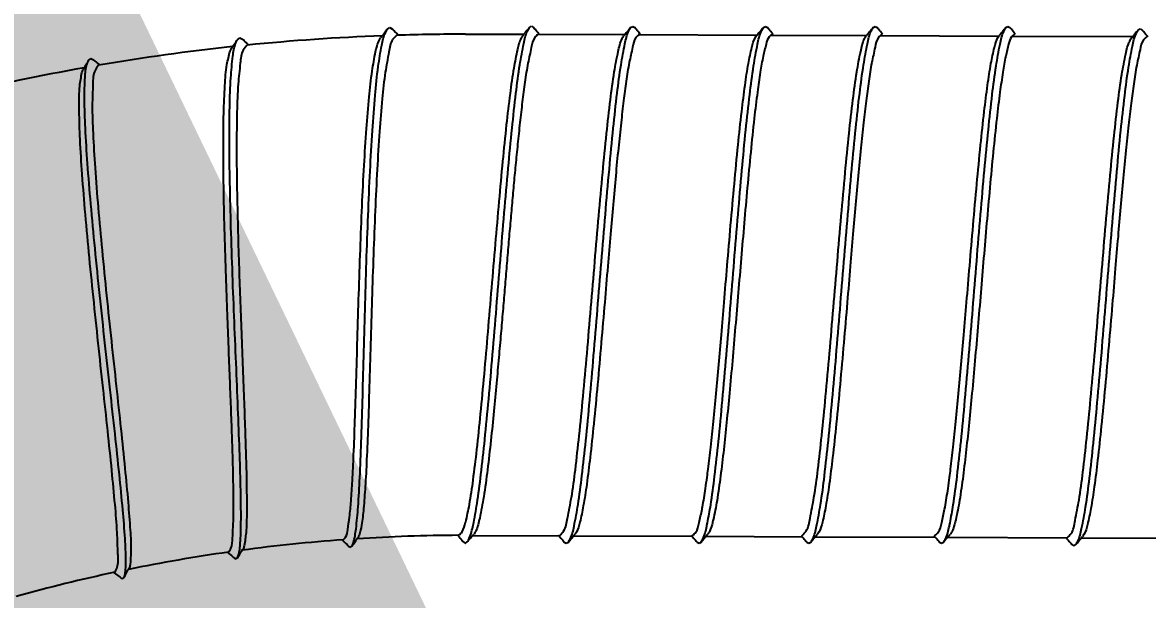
# Model space of a CAD drawing. Header units: inches. Extents: x -40190 to 0, y -3216 to 2257.
# Drawn here: x -21627.83 to -21619.12, y 337.74 to 342.2 of the extents above; entities that cross this region are included whole.
import ezdxf
from ezdxf import colors
from ezdxf.entities.mleader import LeaderData, LeaderLine
from ezdxf.enums import TextEntityAlignment as Align
from ezdxf.math import Vec2, Vec3

# ---------------------------------------------------------------- set-up
doc = ezdxf.new("R2010")
doc.units = ezdxf.units.IN
doc.header["$LTSCALE"] = 0.5
doc.header["$MEASUREMENT"] = 0
for name, color, linetype in [('A113$0$A-ANNO-IDEN', 8, 'Continuous'), ('A113$0$E-POWER-GEN', 8, 'Continuous'), ('E-Anno-Keyn', 72, 'Continuous'), ('E-Anno-Note', 6, 'Continuous'), ('M-Elect-Generator', 94, 'Continuous'), ('M-HVAC-text', 6, 'Continuous'), ('XREF', 7, 'Continuous')]:
    doc.layers.add(name, color=color, linetype=linetype)
doc.styles.add('A113$0$Arial', font='arial.ttf', dxfattribs={"height": 0.076839})
doc.styles.add('MAMEP ANNO', font='arial.ttf', dxfattribs={"height": 0.101562})
doc.styles.get("Standard").update_dxf_attribs({"font": 'simplex.shx'})

# ---------------------------------------------------------------- blocks, each defined once
blk = doc.blocks.new('550-600 kW')
at = {"layer": 'M-Elect-Generator', "color": 1}
for p, q in [((-15734.1093, -5608.9707), (-15734.1195, -5608.9801)), ((-15734.0962, -5608.9752), (-15734.1093, -5608.9707)), ((-15734.0465, -5609.0199), (-15734.0468, -5609.02)), ((-15734.9858, -5609.123), (-15734.9966, -5609.1316)), ((-15734.9731, -5609.1283), (-15734.9858, -5609.123)), ((-15734.9266, -5609.1764), (-15734.9269, -5609.1765)), ((-15741.4715, -5609.2256), (-15741.4874, -5609.2349)), ((-15741.4557, -5609.2349), (-15741.4715, -5609.2256)), ((-15740.4474, -5609.2445), (-15740.4632, -5609.2538)), ((-15740.4315, -5609.2538), (-15740.4474, -5609.2445)), ((-15739.4199, -5609.2445), (-15739.4357, -5609.2538)), ((-15739.4041, -5609.2538), (-15739.4199, -5609.2445)), ((-15738.5701, -5609.2445), (-15738.5859, -5609.2538)), ((-15738.5542, -5609.2538), (-15738.5701, -5609.2445)), ((-15737.5426, -5609.2445), (-15737.5584, -5609.2538)), ((-15737.5268, -5609.2538), (-15737.5426, -5609.2445)), ((-15736.7611, -5609.2454), (-15736.7754, -5609.2547)), ((-15736.7607, -5609.2454), (-15736.7611, -5609.2454)), ((-15736.7598, -5609.2454), (-15736.7607, -5609.2454)), ((-15736.7479, -5609.2524), (-15736.7598, -5609.2454)), ((-15735.8707, -5609.2147), (-15735.8821, -5609.2225)), ((-15735.8583, -5609.2209), (-15735.8707, -5609.2147)), ((-15735.8153, -5609.272), (-15735.8156, -5609.2721)), ((-15741.5315, -5609.2871), (-15742.4421, -5609.2835)), ((-15740.4949, -5609.2913), (-15741.4213, -5609.2876)), ((-15741.4201, -5609.2867), (-15741.4204, -5609.2867)), ((-15739.4709, -5609.2954), (-15740.3995, -5609.2917)), ((-15740.3959, -5609.3056), (-15740.3963, -5609.3056)), ((-15739.3684, -5609.3056), (-15739.3688, -5609.3056)), ((-15738.6239, -5609.2988), (-15739.3686, -5609.2958)), ((-15738.5186, -5609.3056), (-15738.5189, -5609.3056)), ((-15737.6, -5609.3029), (-15738.5158, -5609.2993)), ((-15737.4911, -5609.3056), (-15737.4915, -5609.3056)), ((-15736.8189, -5609.3061), (-15737.4849, -5609.3034)), ((-15736.7087, -5609.3064), (-15736.7101, -5609.3065)), ((-15736.7084, -5609.3064), (-15736.7087, -5609.3064)), ((-15733.9224, -5612.9471), (-15733.9219, -5612.947)), ((-15733.8611, -5612.9986), (-15733.8831, -5612.9902)), ((-15733.8431, -5612.9833), (-15733.8611, -5612.9986)), ((-15735.0725, -5613.1028), (-15735.0721, -5613.1028)), ((-15742.0368, -5613.1677), (-15742.0364, -5613.1677)), ((-15740.9945, -5613.1726), (-15741.9266, -5613.1688)), ((-15741.0126, -5613.1866), (-15741.0122, -5613.1866)), ((-15739.9733, -5613.1768), (-15740.8903, -5613.173)), ((-15739.9851, -5613.1866), (-15739.9848, -5613.1866)), ((-15739.1262, -5613.1802), (-15739.8661, -5613.1772)), ((-15739.1353, -5613.1866), (-15739.1349, -5613.1866)), ((-15738.1047, -5613.1843), (-15739.0191, -5613.1806)), ((-15738.1078, -5613.1866), (-15738.1074, -5613.1866)), ((-15737.3248, -5613.1875), (-15737.9952, -5613.1848)), ((-15737.3248, -5613.1875), (-15737.3244, -5613.1875)), ((-15736.7611, -5613.1875), (-15737.2137, -5613.1875)), ((-15736.2307, -5613.1791), (-15736.2302, -5613.1791)), ((-15735.0149, -5613.1584), (-15735.0363, -5613.1486)), ((-15734.996, -5613.1444), (-15735.0149, -5613.1584)), ((-15741.9853, -5613.2288), (-15742.0011, -5613.2195)), ((-15741.9694, -5613.2195), (-15741.9853, -5613.2288)), ((-15740.9611, -5613.2477), (-15740.9769, -5613.2384)), ((-15740.9453, -5613.2384), (-15740.9611, -5613.2477)), ((-15739.9337, -5613.2477), (-15739.9495, -5613.2384)), ((-15739.9178, -5613.2384), (-15739.9337, -5613.2477)), ((-15739.0838, -5613.2477), (-15739.0996, -5613.2384)), ((-15739.0679, -5613.2384), (-15739.0838, -5613.2477)), ((-15738.0563, -5613.2477), (-15738.0721, -5613.2384)), ((-15738.0405, -5613.2384), (-15738.0563, -5613.2477)), ((-15737.2733, -5613.2486), (-15737.2891, -5613.2393)), ((-15737.2575, -5613.2393), (-15737.2733, -5613.2486)), ((-15736.177, -5613.2385), (-15736.1977, -5613.2273)), ((-15736.1571, -5613.2259), (-15736.177, -5613.2385))]:
    blk.add_line(p, q, dxfattribs=at)
for radius, start, end in [(13.0013, 282.05158, 285.51209), (13.0013, 278.11175, 281.57226), (13.0013, 274.17194, 277.63218), (13.0013, 270.23215, 273.69262), (16.8823, 280.06659, 283.62001), (16.8823, 276.12675, 279.68021), (16.8823, 272.1867, 275.74039), (16.8823, 270, 271.80061)]:
    blk.add_arc((-15736.7611, -5596.3052), radius, start, end, dxfattribs=at)
for points in [[(-15734.1195, -5608.9801), (-15734.1276, -5608.995), (-15734.1493, -5609.0352), (-15734.153, -5609.042)], [(-15734.1195, -5608.9801), (-15734.1204, -5608.9818), (-15734.128, -5609.0094), (-15734.1334, -5609.1139), (-15734.1266, -5609.2805), (-15734.1089, -5609.5044), (-15734.0824, -5609.7772), (-15734.049, -5610.0913), (-15734.0111, -5610.4342), (-15733.971, -5610.797), (-15733.9313, -5611.1647), (-15733.894, -5611.5283), (-15733.8618, -5611.8722), (-15733.8364, -5612.1868), (-15733.8197, -5612.4606), (-15733.8129, -5612.6858), (-15733.8172, -5612.8536), (-15733.8332, -5612.9591), (-15733.843, -5612.9834)], [(-15734.0449, -5609.0152), (-15734.0809, -5608.9871), (-15734.0962, -5608.9752)], [(-15733.9219, -5612.947), (-15733.8941, -5612.9077), (-15733.8777, -5612.8026), (-15733.8729, -5612.6368), (-15733.8788, -5612.4191), (-15733.8942, -5612.1535), (-15733.9182, -5611.8466), (-15733.9484, -5611.5142), (-15733.9834, -5611.1645), (-15734.0206, -5610.8105), (-15734.0583, -5610.4612), (-15734.094, -5610.13), (-15734.1255, -5609.8248), (-15734.1502, -5609.5613), (-15734.1663, -5609.3455), (-15734.1723, -5609.1819), (-15734.1662, -5609.0787)], [(-15734.1662, -5609.0787), (-15734.1588, -5609.0501)], [(-15734.153, -5609.042), (-15734.1577, -5609.0507)], [(-15734.0468, -5609.02), (-15734.0657, -5609.0587), (-15734.0716, -5609.1628), (-15734.0655, -5609.3274), (-15734.0492, -5609.5441), (-15734.0243, -5609.8085), (-15733.9926, -5610.1144), (-15733.9568, -5610.4462), (-15733.919, -5610.7958), (-15733.8817, -5611.1501), (-15733.8467, -5611.4998), (-15733.8164, -5611.8321), (-15733.7926, -5612.1387), (-15733.7772, -5612.4039), (-15733.7714, -5612.6212), (-15733.7763, -5612.7863), (-15733.7928, -5612.8908)], [(-15734.0407, -5609.0185), (-15734.0449, -5609.0152)], [(-15734.9966, -5609.1316), (-15735.0057, -5609.1459), (-15735.0302, -5609.1845), (-15735.0344, -5609.1912)], [(-15734.9966, -5609.1316), (-15734.9976, -5609.1332), (-15735.0071, -5609.1603), (-15735.0197, -5609.264), (-15735.0243, -5609.4303), (-15735.0221, -5609.6546), (-15735.0144, -5609.9288), (-15735.0025, -5610.2474), (-15734.9882, -5610.5954), (-15734.9731, -5610.9578), (-15734.9588, -5611.3266), (-15734.9467, -5611.6911), (-15734.9382, -5612.0357), (-15734.9345, -5612.3514), (-15734.9367, -5612.6254), (-15734.9454, -5612.8502), (-15734.9612, -5613.017), (-15734.9844, -5613.121), (-15734.9959, -5613.1444)], [(-15734.9246, -5609.1718), (-15734.9586, -5609.1413), (-15734.9731, -5609.1283)], [(-15734.9269, -5609.1765), (-15734.9461, -5609.2054), (-15734.9591, -5609.2869), (-15734.9655, -5609.4131), (-15734.9668, -5609.5635), (-15734.9648, -5609.7196), (-15734.9605, -5609.8982), (-15734.954, -5610.1038), (-15734.9459, -5610.3256), (-15734.937, -5610.5559), (-15734.9277, -5610.7933), (-15734.9177, -5611.0534), (-15734.9071, -5611.3518), (-15734.8972, -5611.6787), (-15734.8901, -5612.0048), (-15734.8875, -5612.3113), (-15734.8905, -5612.5762), (-15734.8997, -5612.7909), (-15734.9158, -5612.9531), (-15734.9393, -5613.0553)], [(-15734.9206, -5609.1754), (-15734.9246, -5609.1718)], [(-15741.4874, -5609.2349), (-15741.5015, -5609.259), (-15741.5317, -5609.3596), (-15741.5623, -5609.5257), (-15741.5926, -5609.7491), (-15741.6226, -5610.0206), (-15741.6528, -5610.3346), (-15741.6829, -5610.6767), (-15741.7129, -5611.0372), (-15741.7429, -5611.4044), (-15741.7735, -5611.7724), (-15741.8044, -5612.1244), (-15741.835, -5612.4417), (-15741.865, -5612.7117), (-15741.8951, -5612.9323), (-15741.9251, -5613.0951), (-15741.9552, -5613.1951), (-15741.9694, -5613.2195)], [(-15741.4874, -5609.2349), (-15741.4983, -5609.2479), (-15741.5278, -5609.2828), (-15741.5312, -5609.2867)], [(-15741.4153, -5609.2827), (-15741.4432, -5609.2498), (-15741.4557, -5609.2349)], [(-15740.4632, -5609.2538), (-15740.4774, -5609.2782), (-15740.5075, -5609.3782), (-15740.5127, -5609.4019)], [(-15740.4632, -5609.2538), (-15740.4741, -5609.2668), (-15740.5037, -5609.3017), (-15740.507, -5609.3056)], [(-15740.3911, -5609.3016), (-15740.419, -5609.2686), (-15740.4315, -5609.2538)], [(-15739.4358, -5609.2538), (-15739.4499, -5609.2779), (-15739.4801, -5609.3785), (-15739.5106, -5609.5446), (-15739.5409, -5609.768), (-15739.571, -5610.0395), (-15739.6012, -5610.3535), (-15739.6312, -5610.6956), (-15739.6612, -5611.0561), (-15739.6913, -5611.4233), (-15739.7219, -5611.7913), (-15739.7528, -5612.1433), (-15739.7834, -5612.4606), (-15739.8134, -5612.7306), (-15739.8435, -5612.9512), (-15739.8735, -5613.1139), (-15739.9036, -5613.214), (-15739.9178, -5613.2384)], [(-15739.4357, -5609.2538), (-15739.4467, -5609.2668), (-15739.4762, -5609.3017), (-15739.4796, -5609.3056)], [(-15739.3637, -5609.3016), (-15739.3916, -5609.2686), (-15739.4041, -5609.2538)], [(-15738.5859, -5609.2538), (-15738.6001, -5609.2782), (-15738.6302, -5609.3782), (-15738.6353, -5609.4019)], [(-15738.5859, -5609.2538), (-15738.5968, -5609.2668), (-15738.6263, -5609.3017), (-15738.6297, -5609.3056)], [(-15738.5138, -5609.3016), (-15738.5417, -5609.2686), (-15738.5542, -5609.2538)], [(-15737.5585, -5609.2538), (-15737.5725, -5609.2779), (-15737.6028, -5609.3785), (-15737.6333, -5609.5446), (-15737.6636, -5609.768), (-15737.6937, -5610.0395), (-15737.7239, -5610.3535), (-15737.7539, -5610.6956), (-15737.7839, -5611.0561), (-15737.814, -5611.4233), (-15737.8446, -5611.7913), (-15737.8755, -5612.1433), (-15737.9061, -5612.4606), (-15737.9361, -5612.7306), (-15737.9662, -5612.9512), (-15737.9962, -5613.114), (-15738.0263, -5613.214), (-15738.0405, -5613.2384)], [(-15737.5584, -5609.2538), (-15737.5694, -5609.2668), (-15737.5989, -5609.3017), (-15737.6022, -5609.3056)], [(-15737.4864, -5609.3016), (-15737.5143, -5609.2687), (-15737.5268, -5609.2538)], [(-15736.7754, -5609.2547), (-15736.7762, -5609.2556), (-15736.7912, -5609.2826), (-15736.8213, -5609.3862), (-15736.8514, -5609.5524), (-15736.8815, -5609.7763), (-15736.9115, -5610.0485), (-15736.9415, -5610.3611), (-15736.9718, -5610.7065), (-15737.0021, -5611.0709), (-15737.0321, -5611.4385), (-15737.0625, -5611.8035), (-15737.0929, -5612.1495), (-15737.123, -5612.4605), (-15737.1529, -5612.7302), (-15737.1831, -5612.9514), (-15737.2131, -5613.1145), (-15737.2432, -5613.2148), (-15737.2575, -5613.2393)], [(-15736.7754, -5609.2547), (-15736.7864, -5609.2677), (-15736.8159, -5609.3025), (-15736.8192, -5609.3065)], [(-15736.7059, -5609.3021), (-15736.7354, -5609.2672), (-15736.7479, -5609.2524)], [(-15735.8821, -5609.2226), (-15735.8832, -5609.2241), (-15735.8947, -5609.2509), (-15735.9146, -5609.3566), (-15735.9308, -5609.5274), (-15735.9439, -5609.7531), (-15735.955, -5610.0276), (-15735.9648, -5610.3437), (-15735.9743, -5610.6883), (-15735.9843, -5611.0524), (-15735.9954, -5611.421), (-15736.0083, -5611.7845), (-15736.0235, -5612.1278), (-15736.0415, -5612.442), (-15736.0625, -5612.7142), (-15736.0866, -5612.937), (-15736.1139, -5613.1017), (-15736.1441, -5613.2035), (-15736.1567, -5613.2262)], [(-15735.8156, -5609.2721), (-15735.8339, -5609.2925), (-15735.8502, -5609.3511), (-15735.8642, -5609.4461), (-15735.8761, -5609.5721), (-15735.8863, -5609.7279), (-15735.8963, -5609.9309), (-15735.9063, -5610.1928), (-15735.9159, -5610.4966), (-15735.9259, -5610.8298), (-15735.9363, -5611.1751), (-15735.9481, -5611.5189), (-15735.9616, -5611.8567), (-15735.9774, -5612.1721), (-15735.9955, -5612.4562), (-15736.0163, -5612.7019), (-15736.0399, -5612.9022), (-15736.0664, -5613.0512), (-15736.0958, -5613.1438), (-15736.107, -5613.1629)], [(-15735.8821, -5609.2225), (-15735.8922, -5609.2362), (-15735.9192, -5609.273), (-15735.9238, -5609.2793)], [(-15735.813, -5609.2676), (-15735.8448, -5609.2348), (-15735.8583, -5609.2209)], [(-15735.8092, -5609.2715), (-15735.813, -5609.2676)], [(-15735.0721, -5613.1028), (-15735.0415, -5613.065), (-15735.0182, -5612.9629), (-15735.0023, -5612.8023), (-15734.993, -5612.5863), (-15734.9899, -5612.32), (-15734.9924, -5612.0255), (-15734.9986, -5611.7285), (-15735.0068, -5611.442), (-15735.0159, -5611.1767), (-15735.0258, -5610.9118), (-15735.0367, -5610.6308), (-15735.047, -5610.3651), (-15735.0557, -5610.124), (-15735.0627, -5609.9036), (-15735.0675, -5609.6896), (-15735.0684, -5609.4881), (-15735.063, -5609.3267), (-15735.0495, -5609.2249)], [(-15735.0495, -5609.2249), (-15735.0405, -5609.1989)], [(-15735.0344, -5609.1912), (-15735.0396, -5609.1995)], [(-15742.0364, -5613.1677), (-15742.0106, -5613.143), (-15741.984, -5613.0676), (-15741.9583, -5612.9484), (-15741.9349, -5612.8039), (-15741.9149, -5612.6535), (-15741.8951, -5612.4833), (-15741.8742, -5612.2863), (-15741.8536, -5612.0722), (-15741.8332, -5611.8486), (-15741.8131, -5611.6193), (-15741.7921, -5611.3719), (-15741.7685, -5611.0913), (-15741.7416, -5610.7771), (-15741.7131, -5610.4561), (-15741.6837, -5610.1511), (-15741.6556, -5609.8895), (-15741.6293, -5609.6827), (-15741.6031, -5609.515), (-15741.5764, -5609.3889), (-15741.5495, -5609.312), (-15741.5396, -5609.2961)], [(-15741.4204, -5609.2867), (-15741.4507, -5609.3206), (-15741.4811, -5609.4203), (-15741.5112, -5609.5806), (-15741.5413, -5609.7959), (-15741.5713, -5610.0589), (-15741.6013, -5610.3617), (-15741.6316, -5610.6967), (-15741.662, -5611.0509), (-15741.6921, -5611.4073), (-15741.7225, -5611.7614), (-15741.7529, -5612.0969), (-15741.783, -5612.3992), (-15741.8129, -5612.6617), (-15741.843, -5612.8763), (-15741.8731, -5613.0357), (-15741.9036, -5613.1346), (-15741.9168, -5613.1586)], [(-15741.5312, -5609.2867), (-15741.5393, -5609.2964)], [(-15741.4119, -5609.2867), (-15741.4137, -5609.2846), (-15741.4153, -5609.2827)], [(-15740.5479, -5609.3902), (-15740.5272, -5609.3346), (-15740.5156, -5609.3149)], [(-15740.507, -5609.3056), (-15740.5152, -5609.3152)], [(-15740.3963, -5609.3056), (-15740.4219, -5609.3302), (-15740.4485, -5609.4051), (-15740.4711, -5609.5079)], [(-15740.3877, -5609.3056), (-15740.3895, -5609.3035), (-15740.3911, -5609.3016)], [(-15739.9848, -5613.1866), (-15739.959, -5613.1619), (-15739.9324, -5613.0865), (-15739.9067, -5612.9672), (-15739.8833, -5612.8228), (-15739.8633, -5612.6723), (-15739.8435, -5612.5022), (-15739.8226, -5612.3051), (-15739.802, -5612.0911), (-15739.7816, -5611.8675), (-15739.7615, -5611.6382), (-15739.7405, -5611.3908), (-15739.7168, -5611.1101), (-15739.69, -5610.796), (-15739.6615, -5610.475), (-15739.6321, -5610.17), (-15739.604, -5609.9084), (-15739.5777, -5609.7016), (-15739.5515, -5609.5339), (-15739.5247, -5609.4078), (-15739.4978, -5609.3309), (-15739.488, -5609.315)], [(-15739.3688, -5609.3056), (-15739.399, -5609.3395), (-15739.4295, -5609.4391), (-15739.4596, -5609.5995), (-15739.4897, -5609.8147), (-15739.5197, -5610.0778), (-15739.5497, -5610.3806), (-15739.58, -5610.7156), (-15739.6104, -5611.0698), (-15739.6405, -5611.4262), (-15739.6709, -5611.7802), (-15739.7013, -5612.1157), (-15739.7314, -5612.4181), (-15739.7613, -5612.6805), (-15739.7914, -5612.8952), (-15739.8215, -5613.0546), (-15739.8519, -5613.1535), (-15739.8652, -5613.1775)], [(-15739.4796, -5609.3056), (-15739.4877, -5609.3152)], [(-15739.3603, -5609.3056), (-15739.3621, -5609.3035), (-15739.3637, -5609.3016)], [(-15738.6706, -5609.3902), (-15738.6498, -5609.3346), (-15738.6383, -5609.3149)], [(-15738.6297, -5609.3056), (-15738.6378, -5609.3152)], [(-15738.5189, -5609.3056), (-15738.5446, -5609.3302), (-15738.5712, -5609.4051), (-15738.5938, -5609.5079)], [(-15738.5104, -5609.3056), (-15738.5122, -5609.3035), (-15738.5138, -5609.3016)], [(-15738.1074, -5613.1866), (-15738.0817, -5613.1619), (-15738.0551, -5613.0865), (-15738.0294, -5612.9673), (-15738.006, -5612.8228), (-15737.986, -5612.6723), (-15737.9662, -5612.5022), (-15737.9453, -5612.3051), (-15737.9246, -5612.0911), (-15737.9043, -5611.8675), (-15737.8842, -5611.6382), (-15737.8632, -5611.3908), (-15737.8395, -5611.1102), (-15737.8126, -5610.796), (-15737.7842, -5610.475), (-15737.7548, -5610.17), (-15737.7266, -5609.9084), (-15737.7004, -5609.7016), (-15737.6742, -5609.5339), (-15737.6474, -5609.4078), (-15737.6205, -5609.3309), (-15737.6107, -5609.315)], [(-15737.4915, -5609.3056), (-15737.5217, -5609.3395), (-15737.5522, -5609.4392), (-15737.5823, -5609.5995), (-15737.6123, -5609.8148), (-15737.6423, -5610.0778), (-15737.6724, -5610.3806), (-15737.7027, -5610.7156), (-15737.7331, -5611.0698), (-15737.7632, -5611.4262), (-15737.7936, -5611.7803), (-15737.824, -5612.1158), (-15737.854, -5612.4181), (-15737.884, -5612.6806), (-15737.9141, -5612.8952), (-15737.9442, -5613.0546), (-15737.9746, -5613.1535), (-15737.9879, -5613.1775)], [(-15737.6022, -5609.3056), (-15737.6104, -5609.3152)], [(-15737.483, -5609.3056), (-15737.4847, -5609.3035), (-15737.4864, -5609.3016)], [(-15737.3244, -5613.1875), (-15737.2982, -5613.1618), (-15737.2713, -5613.0847), (-15737.2455, -5612.9637), (-15737.222, -5612.817), (-15737.2018, -5612.664), (-15737.183, -5612.5028), (-15737.1654, -5612.3356), (-15737.1493, -5612.1729), (-15737.1346, -5612.0164), (-15737.1206, -5611.8613), (-15737.1066, -5611.702), (-15737.0926, -5611.5387), (-15737.0786, -5611.3732), (-15737.0647, -5611.2077), (-15737.0506, -5611.0414), (-15737.0358, -5610.8684), (-15737.0198, -5610.6842), (-15737.0019, -5610.4846), (-15736.9815, -5610.2681), (-15736.9583, -5610.0407), (-15736.932, -5609.8135), (-15736.9029, -5609.6046), (-15736.8719, -5609.4392), (-15736.8409, -5609.3387), (-15736.828, -5609.3156)], [(-15736.8192, -5609.3065), (-15736.8274, -5609.3161)], [(-15736.7101, -5609.3065), (-15736.7356, -5609.3337), (-15736.7611, -5609.4075)], [(-15736.7024, -5609.3062), (-15736.7059, -5609.3021)], [(-15736.2302, -5613.1791), (-15736.1981, -5613.1458), (-15736.1682, -5613.0491), (-15736.1412, -5612.8936), (-15736.1175, -5612.6874), (-15736.0966, -5612.4347), (-15736.0783, -5612.1406), (-15736.0628, -5611.8195), (-15736.0493, -5611.4802), (-15736.0378, -5611.1341), (-15736.0272, -5610.79), (-15736.0174, -5610.4591), (-15736.0073, -5610.1525), (-15735.9968, -5609.891), (-15735.9859, -5609.6823), (-15735.9729, -5609.5124), (-15735.9574, -5609.3845), (-15735.9391, -5609.3059)], [(-15735.9391, -5609.3059), (-15735.9302, -5609.2869)], [(-15735.9238, -5609.2793), (-15735.9296, -5609.2873)], [(-15741.0122, -5613.1866), (-15740.9897, -5613.1676), (-15740.9666, -5613.1104), (-15740.9436, -5613.0168), (-15740.9214, -5612.8929), (-15740.8994, -5612.7395), (-15740.8746, -5612.5354), (-15740.847, -5612.2745), (-15740.8208, -5611.998), (-15740.7963, -5611.7233), (-15740.7731, -5611.4523), (-15740.7507, -5611.1859), (-15740.7281, -5610.9199), (-15740.7054, -5610.6583), (-15740.6827, -5610.4078), (-15740.6605, -5610.1796), (-15740.6384, -5609.97), (-15740.6138, -5609.7659), (-15740.5863, -5609.5764), (-15740.557, -5609.4268), (-15740.5479, -5609.3902)], [(-15740.5127, -5609.4019), (-15740.5376, -5609.5417), (-15740.5678, -5609.7632), (-15740.598, -5610.0348), (-15740.6285, -5610.3524), (-15740.6591, -5610.7009), (-15740.6892, -5611.0624), (-15740.7192, -5611.4288), (-15740.7493, -5611.7912), (-15740.7794, -5612.1338), (-15740.8095, -5612.4477), (-15740.8395, -5612.7198), (-15740.8696, -5612.9423), (-15740.9001, -5613.1101), (-15740.9308, -5613.2134), (-15740.9452, -5613.2384)], [(-15739.1349, -5613.1866), (-15739.1124, -5613.1676), (-15739.0893, -5613.1105), (-15739.0663, -5613.0168), (-15739.0441, -5612.8929), (-15739.022, -5612.7395), (-15738.9972, -5612.5355), (-15738.9697, -5612.2746), (-15738.9435, -5611.998), (-15738.919, -5611.7233), (-15738.8958, -5611.4523), (-15738.8733, -5611.1859), (-15738.8508, -5610.9199), (-15738.8281, -5610.6584), (-15738.8054, -5610.4078), (-15738.7832, -5610.1797), (-15738.7611, -5609.97), (-15738.7365, -5609.7659), (-15738.709, -5609.5765), (-15738.6796, -5609.4268), (-15738.6706, -5609.3902)], [(-15738.6353, -5609.4019), (-15738.6603, -5609.5417), (-15738.6905, -5609.7632), (-15738.7206, -5610.0349), (-15738.7512, -5610.3524), (-15738.7818, -5610.7009), (-15738.8119, -5611.0624), (-15738.8419, -5611.4289), (-15738.872, -5611.7913), (-15738.9021, -5612.1338), (-15738.9322, -5612.4477), (-15738.9622, -5612.7198), (-15738.9923, -5612.9423), (-15739.0228, -5613.1101), (-15739.0535, -5613.2135), (-15739.0679, -5613.2384)], [(-15737.2051, -5613.1782), (-15737.1934, -5613.1582), (-15737.1646, -5613.0697), (-15737.1357, -5612.9246), (-15737.1069, -5612.7276), (-15737.0781, -5612.4849), (-15737.0493, -5612.2038), (-15737.0205, -5611.8931), (-15736.9917, -5611.5624), (-15736.9628, -5611.2219), (-15736.9341, -5610.8823), (-15736.9053, -5610.5539), (-15736.8764, -5610.2468), (-15736.8476, -5609.9707), (-15736.8188, -5609.7341), (-15736.7899, -5609.5444), (-15736.7611, -5609.4075)], [(-15740.4742, -5609.524), (-15740.4975, -5609.6681), (-15740.5095, -5609.7554)], [(-15740.4711, -5609.5079), (-15740.4742, -5609.524)], [(-15738.5969, -5609.524), (-15738.6202, -5609.6682), (-15738.6322, -5609.7555)], [(-15738.5938, -5609.5079), (-15738.5969, -5609.524)], [(-15740.5095, -5609.7554), (-15740.5176, -5609.8186), (-15740.5376, -5609.99), (-15740.5586, -5610.1886), (-15740.5794, -5610.4042), (-15740.5999, -5610.6292), (-15740.62, -5610.8601), (-15740.6412, -5611.1095), (-15740.6651, -5611.3927), (-15740.6921, -5611.7076), (-15740.7205, -5612.0274), (-15740.7497, -5612.3297), (-15740.7777, -5612.5886), (-15740.8037, -5612.7937), (-15740.8299, -5612.9603), (-15740.8566, -5613.0853), (-15740.8833, -5613.1616), (-15740.893, -5613.1772)], [(-15738.6322, -5609.7555), (-15738.6403, -5609.8187), (-15738.6603, -5609.99), (-15738.6812, -5610.1886), (-15738.702, -5610.4042), (-15738.7226, -5610.6292), (-15738.7427, -5610.8601), (-15738.7639, -5611.1096), (-15738.7878, -5611.3927), (-15738.8147, -5611.7076), (-15738.8432, -5612.0274), (-15738.8723, -5612.3298), (-15738.9004, -5612.5887), (-15738.9263, -5612.7937), (-15738.9526, -5612.9603), (-15738.9792, -5613.0854), (-15739.006, -5613.1616), (-15739.0157, -5613.1772)], [(-15733.8431, -5612.9833), (-15733.8333, -5612.9666), (-15733.8103, -5612.9273)], [(-15733.8103, -5612.9273), (-15733.8024, -5612.9138)], [(-15733.7928, -5612.8908), (-15733.802, -5612.9141)], [(-15733.9329, -5612.9486), (-15733.9311, -5612.9501), (-15733.9274, -5612.9532)], [(-15733.9274, -5612.9532), (-15733.8961, -5612.9794), (-15733.8831, -5612.9902)], [(-15735.0829, -5613.1038), (-15735.0814, -5613.1052), (-15735.078, -5613.1085)], [(-15734.996, -5613.1444), (-15734.985, -5613.1284), (-15734.9593, -5613.0907)], [(-15734.9593, -5613.0907), (-15734.9506, -5613.0779)], [(-15734.9393, -5613.0553), (-15734.9501, -5613.0782)], [(-15742.0449, -5613.1677), (-15742.0415, -5613.1717)], [(-15742.0415, -5613.1717), (-15742.0121, -5613.2065), (-15742.0011, -5613.2195)], [(-15741.9694, -5613.2195), (-15741.9569, -5613.2047), (-15741.9275, -5613.1699), (-15741.9256, -5613.1677)], [(-15741.9256, -5613.1677), (-15741.9175, -5613.1581)], [(-15741.0207, -5613.1866), (-15741.0173, -5613.1906)], [(-15741.0173, -5613.1906), (-15740.9879, -5613.2254), (-15740.9769, -5613.2384)], [(-15740.9453, -5613.2384), (-15740.9327, -5613.2235), (-15740.9032, -5613.1887), (-15740.9015, -5613.1866)], [(-15740.9015, -5613.1866), (-15740.8933, -5613.1769)], [(-15739.9933, -5613.1866), (-15739.9899, -5613.1906)], [(-15739.9899, -5613.1906), (-15739.9604, -5613.2254), (-15739.9495, -5613.2384)], [(-15739.9178, -5613.2384), (-15739.9053, -5613.2236), (-15739.8758, -5613.1887), (-15739.874, -5613.1866)], [(-15739.874, -5613.1866), (-15739.8659, -5613.1769)], [(-15739.1434, -5613.1866), (-15739.14, -5613.1906)], [(-15739.14, -5613.1906), (-15739.1106, -5613.2254), (-15739.0996, -5613.2384)], [(-15739.0679, -5613.2384), (-15739.0554, -5613.2236), (-15739.0259, -5613.1887), (-15739.0241, -5613.1866)], [(-15739.0241, -5613.1866), (-15739.016, -5613.177)], [(-15738.1159, -5613.1866), (-15738.1126, -5613.1906)], [(-15738.1126, -5613.1906), (-15738.0831, -5613.2254), (-15738.0721, -5613.2384)], [(-15738.0405, -5613.2384), (-15738.028, -5613.2236), (-15737.9985, -5613.1888), (-15737.9967, -5613.1866)], [(-15737.9967, -5613.1866), (-15737.9885, -5613.177)], [(-15737.333, -5613.1875), (-15737.3296, -5613.1915)], [(-15737.3296, -5613.1915), (-15737.3001, -5613.2263), (-15737.2891, -5613.2393)], [(-15737.2575, -5613.2393), (-15737.245, -5613.2244), (-15737.2154, -5613.1896), (-15737.2137, -5613.1875)], [(-15737.2137, -5613.1875), (-15737.2055, -5613.1778)], [(-15736.2411, -5613.1793), (-15736.2398, -5613.1808), (-15736.2365, -5613.1844)], [(-15736.2365, -5613.1844), (-15736.2091, -5613.2147), (-15736.1977, -5613.2273)], [(-15736.1571, -5613.2259), (-15736.1451, -5613.2106), (-15736.117, -5613.175)], [(-15736.117, -5613.175), (-15736.1073, -5613.1626)], [(-15735.078, -5613.1085), (-15735.0485, -5613.1368), (-15735.0363, -5613.1486)]]:
    blk.add_spline(points, degree=3, dxfattribs=at)
blk = doc.blocks.new('MLD-KeyNote')
at = {"color": 0, "linetype": 'Continuous', "transparency": 16777216}
blk.add_lwpolyline([(-0.09375, -0.09375), (0.09375, -0.09375), (0.09375, 0.09375), (-0.09375, 0.09375)], close=True, dxfattribs=at)
at = {"color": 0, "linetype": 'ByBlock', "transparency": 16777216, "style": 'MAMEP ANNO'}
blk.add_attdef('ID', text='', height=0.101562, dxfattribs=at).set_placement((0, 0), align=Align.MIDDLE_CENTER)
blk = doc.blocks.new('A113')
at = {"layer": 'A113$0$E-POWER-GEN', "lineweight": 0}
blk.add_3dface([(-21810.621, 374.0685, 1992.7541), (-21486.621, 374.0685, 1992.7541), (-21486.621, 287.5408, 1992.7541), (-21810.621, 287.5408, 1992.7541)], dxfattribs=at)
at = {"layer": 'A113$0$A-ANNO-IDEN', "lineweight": 13, "insert": (-21771.6064, 336.9369), "char_height": 19.999996, "attachment_point": 7, "line_spacing_factor": 0.6, "style": 'A113$0$Arial'}
blk.add_mtext('\\H1x;\\W1.24688;GENERATOR', dxfattribs=at)

msp = doc.modelspace()

# ---------------------------------------------------------------- block references
at = {"linetype": 'Continuous', "lineweight": 13, "rotation": 180}
msp.add_blockref('550-600 kW', (-37361.1649, -5271.0735), dxfattribs=at)
at = {"layer": 'XREF'}
msp.add_blockref('A113', (0.0751, 0), dxfattribs=at)

# ---------------------------------------------------------------- leaders
at = {"layer": 'E-Anno-Keyn'}
ml = msp.add_multileader_block('Standard', dxfattribs=at)
ml.set_content('MLD-KeyNote', color=256, scale=96)
ml.set_attribute('ID', '18', width=0)
ml.set_leader_properties(color=256, linetype='Continuous')
ml.build(insert=Vec2(0, 0))
ml.multileader.update_dxf_attribs({"has_dogleg": 0, "text_left_attachment_type": 2, "text_right_attachment_type": 2, "dogleg_length": 3.8438, "arrow_head_size": 12, "scale": 96})
ctx = ml.context
ctx.base_point, ctx.scale, ctx.char_height, ctx.arrow_head_size, ctx.landing_gap_size, ctx.plane_origin = Vec3(-23166.1188, 1004.8088), 96, 737.28, 12, 384, Vec3(-23254.3569, 947.5749)
ctx.left_attachment, ctx.right_attachment = 2, 2
notes = []
notes.append((ctx, [(0, (0, 0, 0), (0, 0), (1, 0), 1, [])]))
ctx.block.insert = Vec3(-23157.1188, 1004.8088)
ml = msp.add_multileader_block('Standard', dxfattribs=at)
ml.set_content('MLD-KeyNote', color=256, scale=96)
ml.set_attribute('ID', '18', width=0)
ml.set_leader_properties(color=256, linetype='Continuous')
ml.build(insert=Vec2(0, 0))
ml.multileader.update_dxf_attribs({"has_dogleg": 0, "text_left_attachment_type": 2, "text_right_attachment_type": 2, "dogleg_length": 3.8438, "arrow_head_size": 12, "scale": 96})
ctx = ml.context
ctx.base_point, ctx.scale, ctx.char_height, ctx.arrow_head_size, ctx.landing_gap_size, ctx.plane_origin = Vec3(-22208.475, 994.8596), 96, 737.28, 12, 384, Vec3(-22296.713, 937.6256)
ctx.left_attachment, ctx.right_attachment = 2, 2
notes.append((ctx, [(0, (0, 0, 0), (0, 0), (1, 0), 1, [])]))
ctx.block.insert = Vec3(-22199.475, 994.8596)
ml = msp.add_multileader_block('Standard', dxfattribs=at)
ml.set_content('MLD-KeyNote', color=(89, 89, 89), scale=96)
ml.set_attribute('ID', '8', width=0)
ml.set_leader_properties(color=256, linetype='Continuous')
ml.build(insert=Vec2(0, 0))
ml.multileader.update_dxf_attribs({"has_dogleg": 0, "text_left_attachment_type": 2, "text_right_attachment_type": 2, "dogleg_length": 3.8438, "arrow_head_size": 12, "scale": 96})
ctx = ml.context
ctx.base_point, ctx.scale, ctx.char_height, ctx.arrow_head_size, ctx.landing_gap_size, ctx.plane_origin = Vec3(-23073.7232, 986.3882), 96, 737.28, 12, 384, Vec3(-23174.9711, 930.5013)
ctx.left_attachment, ctx.right_attachment = 2, 2
notes.append((ctx, [(0, (0, 0, 0), (0, 0), (1, 0), 1, [])]))
ctx.block.insert = Vec3(-23064.7232, 986.3882)
ml = msp.add_multileader_block('Standard', dxfattribs=at)
ml.set_content('MLD-KeyNote', color=(89, 89, 89), scale=96)
ml.set_attribute('ID', '8', width=0)
ml.set_leader_properties(color=256, linetype='Continuous')
ml.build(insert=Vec2(0, 0))
ml.multileader.update_dxf_attribs({"has_dogleg": 0, "text_left_attachment_type": 2, "text_right_attachment_type": 2, "dogleg_length": 3.8438, "arrow_head_size": 12, "scale": 96})
ctx = ml.context
ctx.base_point, ctx.scale, ctx.char_height, ctx.arrow_head_size, ctx.landing_gap_size, ctx.plane_origin = Vec3(-22400.967, 910.122), 96, 737.28, 12, 384, Vec3(-22502.215, 854.2351)
ctx.left_attachment, ctx.right_attachment = 2, 2
notes.append((ctx, [(0, (0, 0, 0), (0, 0), (1, 0), 1, [])]))
ctx.block.insert = Vec3(-22391.967, 910.122)
ml = msp.add_multileader_block('Standard', dxfattribs=at)
ml.set_content('MLD-KeyNote', color=(89, 89, 89), scale=96)
ml.set_attribute('ID', '8', width=0)
ml.set_leader_properties(color=256, linetype='Continuous')
ml.build(insert=Vec2(0, 0))
ml.multileader.update_dxf_attribs({"has_dogleg": 0, "text_left_attachment_type": 2, "text_right_attachment_type": 2, "dogleg_length": 3.8438, "arrow_head_size": 12, "scale": 96})
ctx = ml.context
ctx.base_point, ctx.scale, ctx.char_height, ctx.arrow_head_size, ctx.landing_gap_size, ctx.plane_origin = Vec3(-22801.971, 603.7336), 96, 737.28, 12, 384, Vec3(-22903.219, 547.8467)
ctx.left_attachment, ctx.right_attachment = 2, 2
notes.append((ctx, [(0, (0, 0, 0), (0, 0), (1, 0), 1, [])]))
ctx.block.insert = Vec3(-22792.971, 603.7336)
ml = msp.add_multileader_block('Standard', dxfattribs=at)
ml.set_content('MLD-KeyNote', color=(89, 89, 89), scale=96)
ml.set_attribute('ID', '8', width=0)
ml.set_leader_properties(color=256, linetype='Continuous')
ml.build(insert=Vec2(0, 0))
ml.multileader.update_dxf_attribs({"has_dogleg": 0, "text_left_attachment_type": 2, "text_right_attachment_type": 2, "dogleg_length": 3.8438, "arrow_head_size": 12, "scale": 96})
ctx = ml.context
ctx.base_point, ctx.scale, ctx.char_height, ctx.arrow_head_size, ctx.landing_gap_size, ctx.plane_origin = Vec3(-22251.9455, 584.115), 96, 737.28, 12, 384, Vec3(-22353.1935, 528.2281)
ctx.left_attachment, ctx.right_attachment = 2, 2
notes.append((ctx, [(0, (0, 0, 0), (0, 0), (1, 0), 1, [])]))
ctx.block.insert = Vec3(-22242.9455, 584.115)
at = {"layer": 'E-Anno-Note'}
ml = msp.add_multileader_mtext('Standard', dxfattribs=at)
ml.set_content('HEAT TRACE FOR \\PATRIUM GUTTERS', color=(89, 89, 89), style='MAMEP ANNO')
ml.set_leader_properties(color=256, linetype='Continuous')
ml.build(insert=Vec2(0, 0))
ml.multileader.update_dxf_attribs({"has_dogleg": 0, "text_right_attachment_type": 3, "dogleg_length": 3.8438, "arrow_head_size": 12, "scale": 96})
ctx = ml.context
ctx.base_point, ctx.scale, ctx.char_height, ctx.arrow_head_size, ctx.landing_gap_size, ctx.plane_origin = Vec3(-23030.7759, 582.7398), 96, 7.68, 12, 3.75, Vec3(-22941.2871, 600.9933)
ctx.right_attachment = 3
notes.append((ctx, [(0, (0, 0, 0), (0, 0), (1, 0), 1, [])]))
ctx.mtext.insert, ctx.mtext.flow_direction = Vec3(-23027.0259, 586.6453), 5
at = {"layer": 'M-HVAC-text'}
ml = msp.add_multileader_block('Standard', dxfattribs=at)
ml.set_content('MLD-KeyNote', color=(89, 89, 89), scale=96)
ml.set_attribute('ID', '15', width=0)
ml.set_leader_properties(color=256, linetype='Continuous')
ml.build(insert=Vec2(0, 0))
ml.multileader.update_dxf_attribs({"has_dogleg": 0, "text_left_attachment_type": 2, "text_right_attachment_type": 2, "dogleg_length": 3.8438, "arrow_head_size": 12, "scale": 96})
ctx = ml.context
ctx.base_point, ctx.scale, ctx.char_height, ctx.arrow_head_size, ctx.landing_gap_size, ctx.plane_origin = Vec3(-22893.3372, 1357.4889), 96, 737.28, 12, 384, Vec3(-22994.5852, 1301.602)
ctx.left_attachment, ctx.right_attachment = 2, 2
notes.append((ctx, [(0, (0, 0, 0), (0, 0), (1, 0), 1, [])]))
ctx.block.insert = Vec3(-22884.3372, 1357.4889)
ml = msp.add_multileader_block('Standard', dxfattribs=at)
ml.set_content('MLD-KeyNote', color=(89, 89, 89), scale=96)
ml.set_attribute('ID', '15', width=0)
ml.set_leader_properties(color=256, linetype='Continuous')
ml.build(insert=Vec2(0, 0))
ml.multileader.update_dxf_attribs({"has_dogleg": 0, "text_left_attachment_type": 2, "text_right_attachment_type": 2, "dogleg_length": 3.8438, "arrow_head_size": 12, "scale": 96})
ctx = ml.context
ctx.base_point, ctx.scale, ctx.char_height, ctx.arrow_head_size, ctx.landing_gap_size, ctx.plane_origin = Vec3(-22532.3832, 1345.3956), 96, 737.28, 12, 384, Vec3(-22633.6311, 1289.5087)
ctx.left_attachment, ctx.right_attachment = 2, 2
notes.append((ctx, [(0, (0, 0, 0), (0, 0), (1, 0), 1, [])]))
ctx.block.insert = Vec3(-22523.3832, 1345.3956)
ml = msp.add_multileader_block('Standard', dxfattribs=at)
ml.set_content('MLD-KeyNote', color=(89, 89, 89), scale=96)
ml.set_attribute('ID', '15', width=0)
ml.set_leader_properties(color=256, linetype='Continuous')
ml.build(insert=Vec2(0, 0))
ml.multileader.update_dxf_attribs({"has_dogleg": 0, "text_left_attachment_type": 2, "text_right_attachment_type": 2, "dogleg_length": 3.8438, "arrow_head_size": 12, "scale": 96})
ctx = ml.context
ctx.base_point, ctx.scale, ctx.char_height, ctx.arrow_head_size, ctx.landing_gap_size, ctx.plane_origin = Vec3(-22132.2454, 1344.9811), 96, 737.28, 12, 384, Vec3(-22233.4933, 1289.0942)
ctx.left_attachment, ctx.right_attachment = 2, 2
notes.append((ctx, [(0, (0, 0, 0), (0, 0), (1, 0), 1, [])]))
ctx.block.insert = Vec3(-22123.2454, 1344.9811)
ml = msp.add_multileader_block('Standard', dxfattribs=at)
ml.set_content('MLD-KeyNote', color=(89, 89, 89), scale=96)
ml.set_attribute('ID', '15', width=0)
ml.set_leader_properties(color=256, linetype='Continuous')
ml.build(insert=Vec2(0, 0))
ml.multileader.update_dxf_attribs({"has_dogleg": 0, "text_left_attachment_type": 2, "text_right_attachment_type": 2, "dogleg_length": 3.8438, "arrow_head_size": 12, "scale": 96})
ctx = ml.context
ctx.base_point, ctx.scale, ctx.char_height, ctx.arrow_head_size, ctx.landing_gap_size, ctx.plane_origin = Vec3(-21770.853, 1341.6499), 96, 737.28, 12, 384, Vec3(-21872.101, 1285.763)
ctx.left_attachment, ctx.right_attachment = 2, 2
notes.append((ctx, [(0, (0, 0, 0), (0, 0), (1, 0), 1, [])]))
ctx.block.insert = Vec3(-21761.853, 1341.6499)
ml = msp.add_multileader_block('Standard', dxfattribs=at)
ml.set_content('MLD-KeyNote', color=(89, 89, 89), scale=96)
ml.set_attribute('ID', '15', width=0)
ml.set_leader_properties(color=256, linetype='Continuous')
ml.build(insert=Vec2(0, 0))
ml.multileader.update_dxf_attribs({"has_dogleg": 0, "text_left_attachment_type": 2, "text_right_attachment_type": 2, "dogleg_length": 3.8438, "arrow_head_size": 12, "scale": 96})
ctx = ml.context
ctx.base_point, ctx.scale, ctx.char_height, ctx.arrow_head_size, ctx.landing_gap_size, ctx.plane_origin = Vec3(-22733.7484, 1113.3094), 96, 737.28, 12, 384, Vec3(-22834.9963, 1057.4226)
ctx.left_attachment, ctx.right_attachment = 2, 2
notes.append((ctx, [(0, (0, 0, 0), (0, 0), (1, 0), 1, [])]))
ctx.block.insert = Vec3(-22724.7484, 1113.3094)
for ctx, leaders in notes:
    for number, flags, end, landing, length, lines in leaders:
        leader = LeaderData()
        leader.index, (leader.has_last_leader_line, leader.has_dogleg_vector, leader.attachment_direction) = number, flags
        leader.last_leader_point, leader.dogleg_vector, leader.dogleg_length = Vec3(end), Vec3(landing), length
        for number, points, colour, breaks in lines:
            line = LeaderLine()
            line.index, line.vertices, line.color, line.breaks = number, Vec3.list(points), colors.encode_raw_color(colour), breaks
            leader.lines.append(line)
        ctx.leaders.append(leader)

doc.saveas('drawing.dxf')
